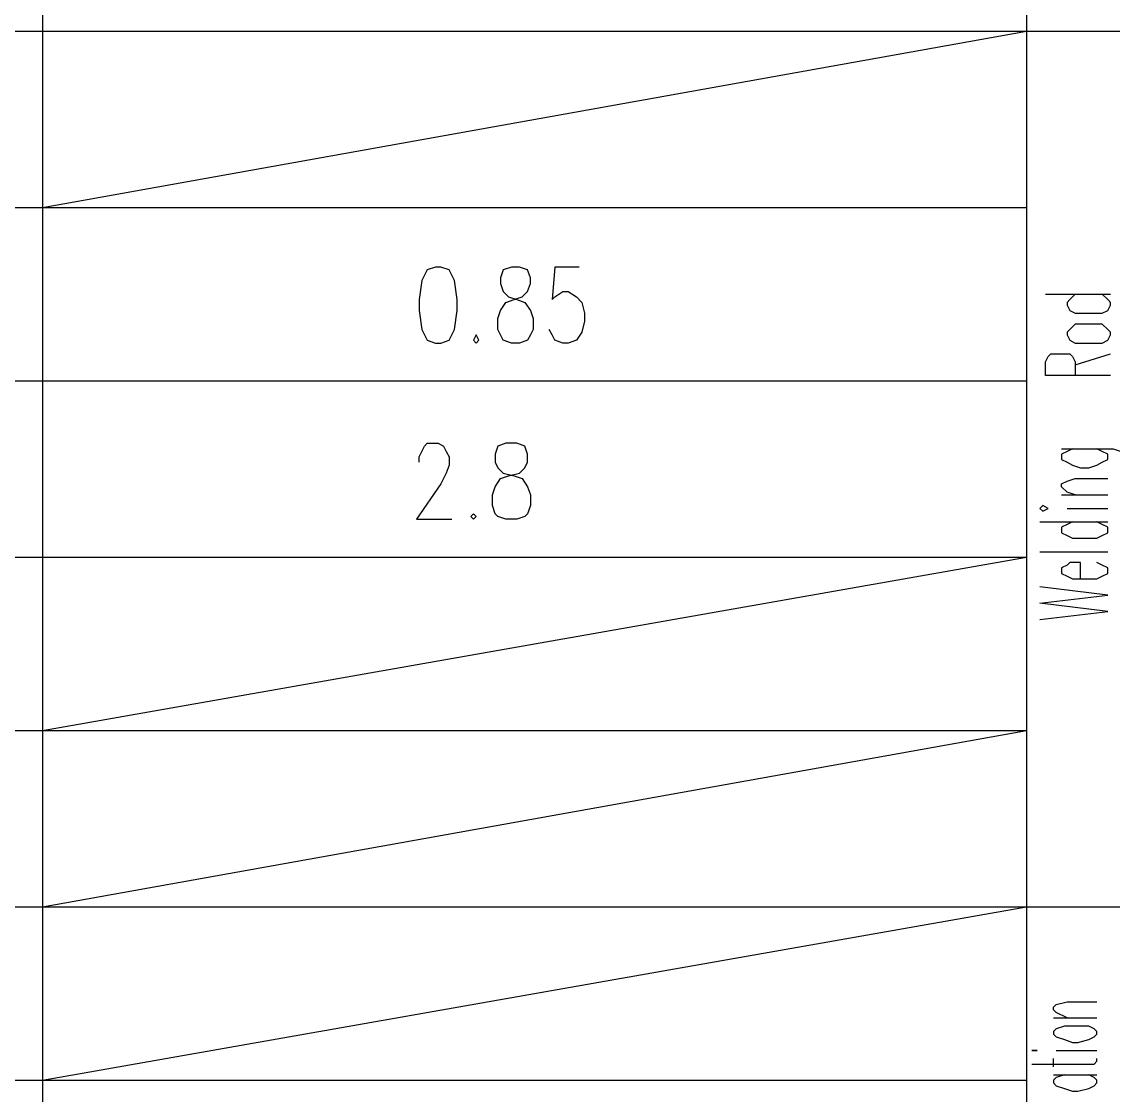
# Model space of a CAD drawing. Extents: x 0.28 to 3.47, y 0.29 to 4.81.
# Drawn here: x 2.6896 to 2.958, y 4.0203 to 4.2843 of the extents above; entities that cross this region are included whole.
import ezdxf

# ---------------------------------------------------------------- set-up
doc = ezdxf.new("R2010")
doc.units = 0
doc.header["$MEASUREMENT"] = 0
doc.linetypes.add('AUSGEZOGEN', pattern=[0])
doc.layers.get('0').update_dxf_attribs({"linetype": 'AUSGEZOGEN'})

msp = doc.modelspace()

# ---------------------------------------------------------------- linework, layer by layer
for points in [[(2.93667, 4.712), (2.93667, 3.766)], [(2.69467, 4.66933), (2.69467, 3.766)], [(2.45267, 4.282), (2.93667, 4.282)], [(2.69467, 4.23867), (2.93667, 4.282)], [(2.93667, 4.282), (3.42067, 4.282)], [(2.45267, 4.23867), (2.93667, 4.23867)], [(2.79133, 4.224), (2.78933, 4.22333), (2.78933, 4.22333), (2.788, 4.22067), (2.788, 4.22067), (2.78733, 4.216), (2.78733, 4.216), (2.78733, 4.21333), (2.78733, 4.21333), (2.788, 4.20867), (2.788, 4.20867), (2.78933, 4.206), (2.78933, 4.206), (2.79133, 4.20533), (2.79133, 4.20533), (2.79267, 4.20533), (2.79267, 4.20533), (2.79467, 4.206), (2.79467, 4.206), (2.796, 4.20867), (2.796, 4.20867), (2.79667, 4.21333), (2.79667, 4.21333), (2.79667, 4.216), (2.79667, 4.216), (2.796, 4.22067), (2.796, 4.22067), (2.79467, 4.22333), (2.79467, 4.22333), (2.79267, 4.224), (2.79267, 4.224), (2.79133, 4.224), (2.79133, 4.224)], [(2.81, 4.224), (2.808, 4.22333), (2.808, 4.22333), (2.80733, 4.22133), (2.80733, 4.22133), (2.80733, 4.22), (2.80733, 4.22), (2.808, 4.218), (2.808, 4.218), (2.80933, 4.21667), (2.80933, 4.21667), (2.81133, 4.216), (2.81133, 4.216), (2.81333, 4.21533), (2.81333, 4.21533), (2.81467, 4.21333), (2.81467, 4.21333), (2.81533, 4.21133), (2.81533, 4.21133), (2.81533, 4.20867), (2.81533, 4.20867), (2.81467, 4.20733), (2.81467, 4.20733), (2.814, 4.206), (2.814, 4.206), (2.812, 4.20533), (2.812, 4.20533), (2.81, 4.20533), (2.81, 4.20533), (2.808, 4.206), (2.808, 4.206), (2.80733, 4.20733), (2.80733, 4.20733), (2.80667, 4.20867), (2.80667, 4.20867), (2.80667, 4.21133), (2.80667, 4.21133), (2.80733, 4.21333), (2.80733, 4.21333), (2.80867, 4.21533), (2.80867, 4.21533), (2.81067, 4.216), (2.81067, 4.216), (2.81267, 4.21667), (2.81267, 4.21667), (2.814, 4.218), (2.814, 4.218), (2.81467, 4.22), (2.81467, 4.22), (2.81467, 4.22133), (2.81467, 4.22133), (2.814, 4.22333), (2.814, 4.22333), (2.812, 4.224), (2.812, 4.224), (2.81, 4.224), (2.81, 4.224)], [(2.82667, 4.224), (2.82067, 4.224), (2.82067, 4.224), (2.82, 4.216), (2.82, 4.216), (2.82067, 4.21667), (2.82067, 4.21667), (2.82267, 4.218), (2.82267, 4.218), (2.824, 4.218), (2.824, 4.218), (2.826, 4.21667), (2.826, 4.21667), (2.82733, 4.21533), (2.82733, 4.21533), (2.828, 4.21267), (2.828, 4.21267), (2.828, 4.21067), (2.828, 4.21067), (2.82733, 4.208), (2.82733, 4.208), (2.826, 4.206), (2.826, 4.206), (2.824, 4.20533), (2.824, 4.20533), (2.82267, 4.20533), (2.82267, 4.20533), (2.82067, 4.206), (2.82067, 4.206), (2.82, 4.20733), (2.82, 4.20733), (2.81933, 4.20867)], [(2.94133, 4.21733), (2.95733, 4.21733)], [(2.94867, 4.21733), (2.94733, 4.216), (2.94733, 4.216), (2.94667, 4.21533), (2.94667, 4.21533), (2.94667, 4.21467), (2.94667, 4.21467), (2.94733, 4.21333), (2.94733, 4.21333), (2.94867, 4.21267), (2.94867, 4.21267), (2.95533, 4.21267), (2.95533, 4.21267), (2.95667, 4.21333), (2.95667, 4.21333), (2.95733, 4.21467), (2.95733, 4.21467), (2.95733, 4.21533), (2.95733, 4.21533), (2.95667, 4.216), (2.95667, 4.216), (2.95533, 4.21733)], [(2.94667, 4.20733), (2.94733, 4.206), (2.94733, 4.206), (2.94867, 4.20533), (2.94867, 4.20533), (2.95533, 4.20533), (2.95533, 4.20533), (2.95667, 4.206), (2.95667, 4.206), (2.95733, 4.20733), (2.95733, 4.20733), (2.95733, 4.208), (2.95733, 4.208), (2.95667, 4.20867), (2.95667, 4.20867), (2.95533, 4.21), (2.95533, 4.21), (2.94867, 4.21), (2.94867, 4.21), (2.94733, 4.20867), (2.94733, 4.20867), (2.94667, 4.208), (2.94667, 4.208), (2.94667, 4.20733), (2.94667, 4.20733)], [(2.80133, 4.20733), (2.80067, 4.206), (2.80067, 4.206), (2.80133, 4.20533), (2.80133, 4.20533), (2.802, 4.206), (2.802, 4.206), (2.80133, 4.20733), (2.80133, 4.20733)], [(2.95733, 4.19733), (2.94133, 4.19733), (2.94133, 4.19733), (2.94133, 4.20067), (2.94133, 4.20067), (2.942, 4.202), (2.942, 4.202), (2.94267, 4.20267), (2.94267, 4.20267), (2.94733, 4.20267), (2.94733, 4.20267), (2.948, 4.202), (2.948, 4.202), (2.94867, 4.20067), (2.94867, 4.20067), (2.94867, 4.19733)], [(2.94867, 4.2), (2.95733, 4.20267)], [(2.45267, 4.196), (2.93667, 4.196)], [(2.78733, 4.176), (2.78733, 4.17733), (2.78733, 4.17733), (2.788, 4.17867), (2.788, 4.17867), (2.78867, 4.18), (2.78867, 4.18), (2.78933, 4.18067), (2.78933, 4.18067), (2.792, 4.18067), (2.792, 4.18067), (2.79333, 4.18), (2.79333, 4.18), (2.794, 4.17867), (2.794, 4.17867), (2.79467, 4.17733), (2.79467, 4.17733), (2.79467, 4.17533), (2.79467, 4.17533), (2.794, 4.17333), (2.794, 4.17333), (2.79267, 4.17067), (2.79267, 4.17067), (2.78667, 4.162), (2.78667, 4.162), (2.79533, 4.162)], [(2.80867, 4.18067), (2.80667, 4.18), (2.80667, 4.18), (2.806, 4.178), (2.806, 4.178), (2.806, 4.176), (2.806, 4.176), (2.80667, 4.17467), (2.80667, 4.17467), (2.808, 4.17333), (2.808, 4.17333), (2.81067, 4.17267), (2.81067, 4.17267), (2.81267, 4.172), (2.81267, 4.172), (2.814, 4.17), (2.814, 4.17), (2.81467, 4.168), (2.81467, 4.168), (2.81467, 4.16533), (2.81467, 4.16533), (2.814, 4.16333), (2.814, 4.16333), (2.81333, 4.16267), (2.81333, 4.16267), (2.81133, 4.162), (2.81133, 4.162), (2.80867, 4.162), (2.80867, 4.162), (2.80667, 4.16267), (2.80667, 4.16267), (2.806, 4.16333), (2.806, 4.16333), (2.80533, 4.16533), (2.80533, 4.16533), (2.80533, 4.168), (2.80533, 4.168), (2.806, 4.17), (2.806, 4.17), (2.80733, 4.172), (2.80733, 4.172), (2.80933, 4.17267), (2.80933, 4.17267), (2.812, 4.17333), (2.812, 4.17333), (2.81333, 4.17467), (2.81333, 4.17467), (2.814, 4.176), (2.814, 4.176), (2.814, 4.178), (2.814, 4.178), (2.81333, 4.18), (2.81333, 4.18), (2.81133, 4.18067), (2.81133, 4.18067), (2.80867, 4.18067), (2.80867, 4.18067)], [(2.94533, 4.17933), (2.958, 4.17933), (2.958, 4.17933), (2.96, 4.17867), (2.96, 4.17867), (2.96067, 4.17867), (2.96067, 4.17867), (2.962, 4.178), (2.962, 4.178), (2.962, 4.17667), (2.962, 4.17667), (2.96067, 4.176)], [(2.948, 4.17933), (2.94667, 4.17867), (2.94667, 4.17867), (2.94533, 4.178), (2.94533, 4.178), (2.94533, 4.17667), (2.94533, 4.17667), (2.94667, 4.176), (2.94667, 4.176), (2.948, 4.17533), (2.948, 4.17533), (2.95, 4.17467), (2.95, 4.17467), (2.952, 4.17467), (2.952, 4.17467), (2.954, 4.17533), (2.954, 4.17533), (2.95533, 4.176), (2.95533, 4.176), (2.95667, 4.17667), (2.95667, 4.17667), (2.95667, 4.178), (2.95667, 4.178), (2.95533, 4.17867), (2.95533, 4.17867), (2.954, 4.17933)], [(2.94867, 4.168), (2.94667, 4.16867), (2.94667, 4.16867), (2.94533, 4.17), (2.94533, 4.17), (2.94533, 4.17067), (2.94533, 4.17067), (2.94667, 4.17133), (2.94667, 4.17133), (2.94867, 4.172), (2.94867, 4.172), (2.95667, 4.172)], [(2.94533, 4.168), (2.95667, 4.168)], [(2.80067, 4.16333), (2.8, 4.16267), (2.8, 4.16267), (2.80067, 4.162), (2.80067, 4.162), (2.80133, 4.16267), (2.80133, 4.16267), (2.80067, 4.16333), (2.80067, 4.16333)], [(2.94067, 4.164), (2.942, 4.16467), (2.942, 4.16467), (2.94067, 4.16533), (2.94067, 4.16533), (2.94, 4.16467), (2.94, 4.16467), (2.94067, 4.164), (2.94067, 4.164)], [(2.94667, 4.16467), (2.95667, 4.16467)], [(2.94, 4.16133), (2.95667, 4.16133)], [(2.948, 4.16133), (2.94667, 4.16067), (2.94667, 4.16067), (2.94533, 4.16), (2.94533, 4.16), (2.94533, 4.15867), (2.94533, 4.15867), (2.94667, 4.158), (2.94667, 4.158), (2.948, 4.15733), (2.948, 4.15733), (2.954, 4.15733), (2.954, 4.15733), (2.95533, 4.158), (2.95533, 4.158), (2.95667, 4.15867), (2.95667, 4.15867), (2.95667, 4.16), (2.95667, 4.16), (2.95533, 4.16067), (2.95533, 4.16067), (2.954, 4.16133)], [(2.45267, 4.15267), (2.93667, 4.15267)], [(2.69467, 4.11), (2.93667, 4.15267)], [(2.94, 4.154), (2.95667, 4.154)], [(2.95, 4.14733), (2.95, 4.15133), (2.95, 4.15133), (2.94867, 4.15133), (2.94867, 4.15133), (2.94733, 4.15133), (2.94733, 4.15133), (2.94667, 4.15067), (2.94667, 4.15067), (2.94533, 4.15), (2.94533, 4.15), (2.94533, 4.14867), (2.94533, 4.14867), (2.94667, 4.148), (2.94667, 4.148), (2.948, 4.14733), (2.948, 4.14733), (2.954, 4.14733), (2.954, 4.14733), (2.95533, 4.148), (2.95533, 4.148), (2.95667, 4.14867), (2.95667, 4.14867), (2.95667, 4.15), (2.95667, 4.15), (2.95533, 4.15067), (2.95533, 4.15067), (2.954, 4.15133)], [(2.94, 4.13733), (2.95667, 4.13933), (2.95667, 4.13933), (2.94, 4.14133), (2.94, 4.14133), (2.95667, 4.14333), (2.95667, 4.14333), (2.94, 4.14533)], [(2.45267, 4.11), (2.93667, 4.11)], [(2.69467, 4.06667), (2.93667, 4.11)], [(2.45267, 4.06667), (2.93667, 4.06667)], [(2.69467, 4.024), (2.93667, 4.06667)], [(2.93667, 4.06667), (3.42067, 4.06667)], [(2.94667, 4.03933), (2.944, 4.04067), (2.944, 4.04067), (2.94333, 4.04133), (2.94333, 4.04133), (2.94333, 4.042), (2.94333, 4.042), (2.944, 4.04267), (2.944, 4.04267), (2.94667, 4.04333), (2.94667, 4.04333), (2.954, 4.04333)], [(2.94333, 4.03933), (2.954, 4.03933)], [(2.94333, 4.03533), (2.944, 4.03467), (2.944, 4.03467), (2.946, 4.034), (2.946, 4.034), (2.948, 4.03333), (2.948, 4.03333), (2.94933, 4.03333), (2.94933, 4.03333), (2.952, 4.034), (2.952, 4.034), (2.95333, 4.03467), (2.95333, 4.03467), (2.954, 4.03533), (2.954, 4.03533), (2.954, 4.036), (2.954, 4.036), (2.95333, 4.03667), (2.95333, 4.03667), (2.952, 4.03733), (2.952, 4.03733), (2.946, 4.03733), (2.946, 4.03733), (2.944, 4.03667), (2.944, 4.03667), (2.94333, 4.036), (2.94333, 4.036), (2.94333, 4.03533), (2.94333, 4.03533)], [(2.93867, 4.03133), (2.93933, 4.03133), (2.93933, 4.03133), (2.93867, 4.03133), (2.93867, 4.03133), (2.938, 4.03133), (2.938, 4.03133), (2.93867, 4.03133), (2.93867, 4.03133)], [(2.944, 4.03133), (2.954, 4.03133)], [(2.938, 4.028), (2.95333, 4.028), (2.95333, 4.028), (2.954, 4.02867), (2.954, 4.02867), (2.954, 4.02933)], [(2.94333, 4.02733), (2.94333, 4.02933)], [(2.45267, 4.024), (2.93667, 4.024)], [(2.94333, 4.02533), (2.954, 4.02533)], [(2.946, 4.02533), (2.944, 4.02467), (2.944, 4.02467), (2.94333, 4.024), (2.94333, 4.024), (2.94333, 4.02333), (2.94333, 4.02333), (2.944, 4.02267), (2.944, 4.02267), (2.946, 4.022), (2.946, 4.022), (2.948, 4.02133), (2.948, 4.02133), (2.94933, 4.02133), (2.94933, 4.02133), (2.952, 4.022), (2.952, 4.022), (2.95333, 4.02267), (2.95333, 4.02267), (2.954, 4.02333), (2.954, 4.02333), (2.954, 4.024), (2.954, 4.024), (2.95333, 4.02467), (2.95333, 4.02467), (2.952, 4.02533)]]:
    msp.add_lwpolyline(points)

doc.saveas('drawing.dxf')
